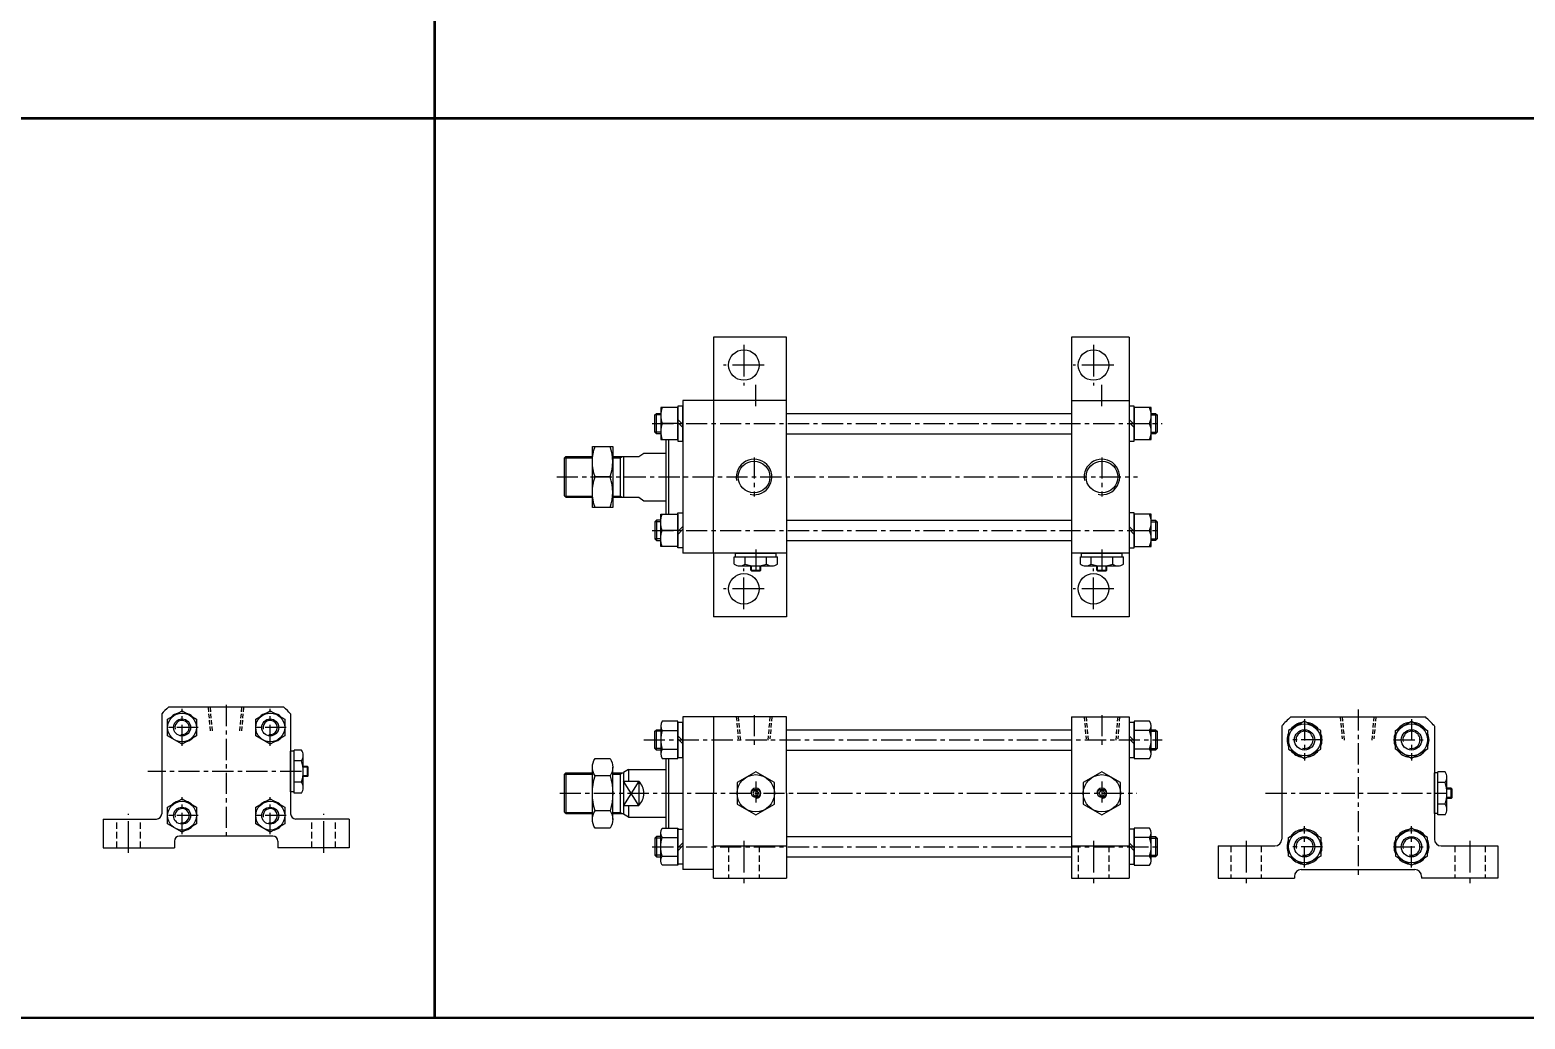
# Model space of a CAD drawing. Extents: x -819 to 7103, y -1 to 3511.
# Drawn here: x 1128 to 2009, y 2299 to 2882 of the extents above; entities that cross this region are included whole.
import ezdxf

# ---------------------------------------------------------------- set-up
doc = ezdxf.new("R2010")
doc.units = 0
doc.header["$LTSCALE"] = 10
doc.header["$MEASUREMENT"] = 0
for name, pattern in [('CENTER', [2, 1.25, -0.25, 0.25, -0.25]), ('CENTERX2', [4, 2.5, -0.5, 0.5, -0.5]), ('HIDDEN', [0.375, 0.25, -0.125]), ('HIDDENX2', [0.75, 0.5, -0.25])]:
    doc.linetypes.add(name, pattern=pattern)
doc.layers.get('0').update_dxf_attribs({"linetype": 'CONTINUOUS'})
for name, color, linetype in [('CEN', 1, 'CENTERX2'), ('CENTER', 1, 'CENTER'), ('DIM', 2, 'CONTINUOUS'), ('HID', 2, 'HIDDENX2'), ('ML', 7, 'CONTINUOUS'), ('THIN', 3, 'CONTINUOUS')]:
    doc.layers.add(name, color=color, linetype=linetype)

msp = doc.modelspace()

# ---------------------------------------------------------------- linework, layer by layer
at = {"color": 7, "linetype": 'Continuous'}
for p, q in [((1543.02, 2566.99), (1543.02, 2571.41)), ((1543.02, 2571.41), (1555.73, 2571.41)), ((1543.73, 2573.41), (1567.73, 2573.41)), ((1543.73, 2571.41), (1543.73, 2573.41)), ((1546.2, 2566.01), (1565.25, 2566.01)), ((1549.38, 2566.99), (1549.38, 2571.41)), ((1552.73, 2563.51), (1552.73, 2566.01)), ((1555.73, 2571.41), (1568.43, 2571.41)), ((1558.73, 2563.51), (1558.73, 2566.01)), ((1562.08, 2566.99), (1562.08, 2571.41)), ((1567.73, 2571.41), (1567.73, 2573.41)), ((1568.43, 2566.99), (1568.43, 2571.41)), ((1747.02, 2566.99), (1747.02, 2571.41)), ((1747.02, 2571.41), (1759.73, 2571.41)), ((1747.73, 2573.41), (1771.73, 2573.41)), ((1747.73, 2571.41), (1747.73, 2573.41)), ((1750.2, 2566.01), (1769.25, 2566.01)), ((1753.38, 2566.99), (1753.38, 2571.41)), ((1756.73, 2563.51), (1756.73, 2566.01)), ((1759.73, 2571.41), (1772.43, 2571.41)), ((1762.73, 2563.51), (1762.73, 2566.01)), ((1766.08, 2566.99), (1766.08, 2571.41)), ((1771.73, 2571.41), (1771.73, 2573.41)), ((1772.43, 2566.99), (1772.43, 2571.41)), ((1281.53, 2432.71), (1281.53, 2456.71)), ((1283.53, 2456.71), (1281.53, 2456.71)), ((1287.95, 2457.41), (1283.53, 2457.41)), ((1283.53, 2444.71), (1283.53, 2457.41)), ((1287.95, 2451.06), (1283.53, 2451.06)), ((1288.93, 2435.19), (1288.93, 2454.24)), ((1283.53, 2432.01), (1283.53, 2444.71)), ((1291.43, 2447.71), (1288.93, 2447.71)), ((1291.43, 2441.71), (1288.93, 2441.71)), ((1955.7, 2419.89), (1955.7, 2443.89)), ((1957.7, 2443.89), (1955.7, 2443.89)), ((1962.11, 2444.59), (1957.7, 2444.59)), ((1957.7, 2431.89), (1957.7, 2444.59)), ((1963.1, 2422.36), (1963.1, 2441.41)), ((1283.53, 2432.71), (1281.53, 2432.71)), ((1287.95, 2438.36), (1283.53, 2438.36)), ((1962.11, 2438.24), (1957.7, 2438.24)), ((1965.6, 2434.89), (1963.1, 2434.89)), ((1287.95, 2432.01), (1283.53, 2432.01)), ((1957.7, 2419.19), (1957.7, 2431.89)), ((1962.11, 2425.54), (1957.7, 2425.54)), ((1965.6, 2428.89), (1963.1, 2428.89)), ((1957.7, 2419.89), (1955.7, 2419.89)), ((1962.11, 2419.19), (1957.7, 2419.19))]:
    msp.add_line(p, q, dxfattribs=at)
for p, q in [((1552.73, 2563.51), (1553.23, 2563.01)), ((1552.73, 2563.51), (1558.73, 2563.51)), ((1553.23, 2563.01), (1558.23, 2563.01)), ((1558.73, 2563.51), (1558.23, 2563.01)), ((1756.73, 2563.51), (1757.23, 2563.01)), ((1756.73, 2563.51), (1762.73, 2563.51)), ((1757.23, 2563.01), (1762.23, 2563.01)), ((1762.73, 2563.51), (1762.23, 2563.01)), ((1291.43, 2441.71), (1291.43, 2447.71)), ((1291.43, 2447.71), (1291.93, 2447.21)), ((1291.43, 2441.71), (1291.93, 2442.21)), ((1291.93, 2442.21), (1291.93, 2447.21)), ((1965.6, 2428.89), (1965.6, 2434.89)), ((1965.6, 2434.89), (1966.1, 2434.39)), ((1966.1, 2429.39), (1966.1, 2434.39)), ((1965.6, 2428.89), (1966.1, 2429.39))]:
    msp.add_line(p, q)
for points in [[(1544.73, 2425.54), (1555.73, 2419.19), (1566.73, 2425.54), (1566.73, 2438.24), (1555.73, 2444.59), (1544.73, 2438.24)], [(1748.73, 2425.54), (1759.73, 2419.19), (1770.73, 2425.54), (1770.73, 2438.24), (1759.73, 2444.59), (1748.73, 2438.24)], [(1554.86, 2433.39), (1553.99, 2431.89), (1554.86, 2430.39), (1556.59, 2430.39), (1557.46, 2431.89), (1556.59, 2433.39)], [(1758.86, 2433.39), (1757.99, 2431.89), (1758.86, 2430.39), (1760.59, 2430.39), (1761.46, 2431.89), (1760.59, 2433.39)]]:
    msp.add_lwpolyline(points, close=True, dxfattribs=at)
for centre, radius in [((1555.73, 2431.89), 11), ((1759.73, 2431.89), 11), ((1555.73, 2431.89), 2.5), ((1759.73, 2431.89), 2.5)]:
    msp.add_circle(centre, radius, dxfattribs=at)
for centre, radius, start, end in [((1546.2, 2571.63), 5.62, 235.61575, 270), ((1546.2, 2571.63), 5.62, 235.61575, 304.38425), ((1555.73, 2587.02), 21.02, 252.41205, 270), ((1555.73, 2587.02), 21.02, 270, 287.58795), ((1565.25, 2571.63), 5.62, 235.61575, 304.38425), ((1750.2, 2571.63), 5.62, 235.61575, 270), ((1750.2, 2571.63), 5.62, 235.61575, 304.38425), ((1759.73, 2587.02), 21.02, 252.41205, 270), ((1759.73, 2587.02), 21.02, 270, 287.58795), ((1769.25, 2571.63), 5.62, 235.61575, 304.38425), ((1283.31, 2454.24), 5.62, 325.61575, 34.38425), ((1267.91, 2444.71), 21.02, 0, 17.58795), ((1267.91, 2444.71), 21.02, 342.41205, 0), ((1957.47, 2441.41), 5.62, 325.61575, 34.38425), ((1283.31, 2435.19), 5.62, 325.61575, 34.38425), ((1283.31, 2435.19), 5.62, 325.61575, 0), ((1942.08, 2431.89), 21.02, 0, 17.58795), ((1942.08, 2431.89), 21.02, 342.41205, 0), ((1957.47, 2422.36), 5.62, 325.61575, 34.38425), ((1957.47, 2422.36), 5.62, 325.61575, 0)]:
    msp.add_arc(centre, radius, start, end, dxfattribs=at)
at = {"layer": 'CEN', "color": 1, "linetype": 'CENTER', "ltscale": 1.5}
for p, q in [((1548.73, 2696.41), (1548.73, 2672.41)), ((1754.73, 2696.41), (1754.73, 2672.41)), ((1560.73, 2684.41), (1536.73, 2684.41)), ((1766.73, 2684.41), (1742.73, 2684.41)), ((1548.73, 2540.41), (1548.73, 2564.41)), ((1754.73, 2540.41), (1754.73, 2564.41)), ((1560.73, 2552.41), (1536.73, 2552.41)), ((1766.73, 2552.41), (1742.73, 2552.41)), ((1186.03, 2396.71), (1186.03, 2419.71)), ((1301.03, 2396.71), (1301.03, 2419.71)), ((1548.73, 2403.89), (1548.73, 2378.89)), ((1754.73, 2403.89), (1754.73, 2378.89)), ((1844.7, 2403.89), (1844.7, 2378.89)), ((1976.7, 2403.89), (1976.7, 2378.89))]:
    msp.add_line(p, q, dxfattribs=at)
at = {"layer": 'CENTER'}
for p, q in [((1879.2, 2475.55), (1879.2, 2451.22)), ((1942.2, 2475.55), (1942.2, 2451.22)), ((1889.75, 2463.39), (1868.65, 2463.39)), ((1931.65, 2463.39), (1952.75, 2463.39)), ((1879.2, 2388.22), (1879.2, 2412.55)), ((1942.2, 2388.22), (1942.2, 2412.55)), ((1889.75, 2400.39), (1868.65, 2400.39)), ((1931.65, 2400.39), (1952.75, 2400.39))]:
    msp.add_line(p, q, dxfattribs=at)
at = {"layer": 'DIM'}
for p, q in [((1553.23, 2563.01), (1553.23, 2566.01)), ((1558.23, 2563.01), (1558.23, 2566.01)), ((1757.23, 2563.01), (1757.23, 2566.01)), ((1762.23, 2563.01), (1762.23, 2566.01)), ((1291.93, 2447.21), (1288.93, 2447.21)), ((1291.93, 2442.21), (1288.93, 2442.21)), ((1966.1, 2434.39), (1963.1, 2434.39)), ((1966.1, 2429.39), (1963.1, 2429.39))]:
    msp.add_line(p, q, dxfattribs=at)
for centre in [(1555.73, 2431.89), (1759.73, 2431.89)]:
    msp.add_arc(centre, 3, 270, 180, dxfattribs=at)
at = {"layer": 'HID', "color": 6, "linetype": 'HIDDEN', "ltscale": 1.5}
for p, q in [((1179.03, 2399.71), (1179.03, 2416.71)), ((1193.03, 2399.71), (1193.03, 2416.71)), ((1294.03, 2399.71), (1294.03, 2416.71)), ((1308.03, 2399.71), (1308.03, 2416.71)), ((1539.73, 2400.89), (1539.73, 2381.89)), ((1557.73, 2400.89), (1557.73, 2381.89)), ((1745.73, 2400.89), (1745.73, 2381.89)), ((1763.73, 2400.89), (1763.73, 2381.89)), ((1835.7, 2400.89), (1835.7, 2381.89)), ((1853.7, 2400.89), (1853.7, 2381.89)), ((1967.7, 2400.89), (1967.7, 2381.89)), ((1985.7, 2400.89), (1985.7, 2381.89))]:
    msp.add_line(p, q, dxfattribs=at)
at = {"layer": 'ML'}
for p, q in [((1573.73, 2700.91), (1530.73, 2700.91)), ((1530.73, 2700.91), (1530.73, 2663.41)), ((1573.73, 2618.41), (1573.73, 2700.91)), ((1741.73, 2700.91), (1741.73, 2618.41)), ((1775.73, 2700.91), (1741.73, 2700.91)), ((1775.73, 2700.91), (1775.73, 2663.41)), ((1512.73, 2663.41), (1512.73, 2573.41)), ((1530.73, 2663.41), (1512.73, 2663.41)), ((1573.73, 2663.41), (1530.73, 2663.41)), ((1530.73, 2663.41), (1530.73, 2618.41)), ((1573.73, 2618.41), (1573.73, 2663.41)), ((1741.73, 2663.41), (1775.73, 2663.41)), ((1741.73, 2663.41), (1741.73, 2618.41)), ((1775.73, 2663.41), (1775.73, 2573.41)), ((1497.17, 2643.91), (1497.17, 2655.91)), ((1791.28, 2655.91), (1791.28, 2643.91)), ((1509.73, 2649.91), (1500.57, 2649.91)), ((1509.73, 2652.26), (1512.73, 2649.26)), ((1509.73, 2650.56), (1512.73, 2647.56)), ((1778.73, 2649.26), (1775.73, 2652.26)), ((1778.73, 2647.56), (1775.73, 2650.56)), ((1778.73, 2649.91), (1787.88, 2649.91)), ((1502.73, 2640.41), (1502.73, 2596.41)), ((1504.23, 2640.41), (1504.23, 2596.41)), ((1442.73, 2629.41), (1443.73, 2630.41)), ((1442.73, 2629.41), (1442.73, 2607.41)), ((1443.73, 2630.41), (1443.73, 2606.41)), ((1475.73, 2630.41), (1475.73, 2606.41)), ((1477.73, 2630.41), (1477.73, 2606.41)), ((1477.73, 2630.41), (1486.73, 2630.41)), ((1486.73, 2630.41), (1489.73, 2632.41)), ((1469.81, 2618.41), (1461.02, 2618.41)), ((1530.73, 2573.41), (1530.73, 2618.41)), ((1573.73, 2618.41), (1573.73, 2573.41)), ((1573.73, 2618.41), (1573.73, 2535.91)), ((1741.73, 2618.41), (1741.73, 2573.41)), ((1741.73, 2618.41), (1741.73, 2535.91)), ((1442.73, 2607.41), (1443.73, 2606.41)), ((1486.73, 2606.41), (1489.73, 2604.41)), ((1497.17, 2592.91), (1497.17, 2580.91)), ((1791.28, 2592.91), (1791.28, 2580.91)), ((1509.73, 2586.91), (1500.57, 2586.91)), ((1509.73, 2586.26), (1512.73, 2589.26)), ((1509.73, 2584.56), (1512.73, 2587.56)), ((1778.73, 2586.26), (1775.73, 2589.26)), ((1778.73, 2584.56), (1775.73, 2587.56)), ((1778.73, 2586.91), (1787.88, 2586.91)), ((1530.73, 2573.41), (1512.73, 2573.41)), ((1573.73, 2573.41), (1530.73, 2573.41)), ((1530.73, 2573.41), (1530.73, 2535.91)), ((1775.73, 2573.41), (1741.73, 2573.41)), ((1775.73, 2573.41), (1775.73, 2535.91)), ((1573.73, 2535.91), (1530.73, 2535.91)), ((1775.73, 2535.91), (1741.73, 2535.91)), ((1205.53, 2478.7), (1205.53, 2419.71)), ((1277.57, 2482.71), (1209.54, 2482.71)), ((1281.53, 2478.75), (1281.53, 2419.71)), ((1530.73, 2476.89), (1512.73, 2476.89)), ((1512.73, 2476.89), (1512.73, 2386.89)), ((1573.73, 2476.89), (1530.73, 2476.89)), ((1530.73, 2476.89), (1530.73, 2431.89)), ((1573.73, 2431.89), (1573.73, 2476.89)), ((1741.73, 2476.89), (1775.73, 2476.89)), ((1741.73, 2476.89), (1741.73, 2431.89)), ((1775.73, 2476.89), (1775.73, 2381.89)), ((1871.01, 2476.89), (1950.38, 2476.89)), ((1497.17, 2457.39), (1497.17, 2469.39)), ((1499.73, 2471.61), (1499.73, 2455.16)), ((1500.57, 2468.87), (1509.73, 2468.87)), ((1787.88, 2468.87), (1778.73, 2468.87)), ((1788.73, 2455.16), (1788.73, 2471.61)), ((1791.28, 2469.39), (1791.28, 2457.39)), ((1865.7, 2471.57), (1865.7, 2404.89)), ((1955.7, 2471.57), (1955.7, 2404.89)), ((1509.73, 2465.74), (1512.73, 2462.74)), ((1509.73, 2464.04), (1512.73, 2461.04)), ((1778.73, 2462.74), (1775.73, 2465.74)), ((1778.73, 2461.04), (1775.73, 2464.04)), ((1500.57, 2457.9), (1509.73, 2457.9)), ((1502.73, 2452.42), (1502.73, 2411.36)), ((1504.23, 2452.42), (1504.23, 2411.36)), ((1787.88, 2457.9), (1778.73, 2457.9)), ((1442.73, 2442.89), (1443.73, 2443.89)), ((1442.73, 2442.89), (1442.73, 2420.89)), ((1443.73, 2443.89), (1443.73, 2419.89)), ((1459.41, 2416.51), (1459.41, 2447.26)), ((1469.83, 2442.14), (1461, 2442.14)), ((1471.41, 2416.51), (1471.41, 2447.26)), ((1475.73, 2443.89), (1475.73, 2419.89)), ((1480.73, 2445.89), (1477.73, 2444.15)), ((1477.73, 2444.15), (1477.73, 2419.62)), ((1480.73, 2445.89), (1480.73, 2439.1)), ((1477.73, 2439.1), (1486.73, 2439.1)), ((1486.73, 2439.1), (1486.73, 2424.68)), ((1477.73, 2424.68), (1486.73, 2424.68)), ((1480.73, 2424.68), (1480.73, 2417.89)), ((1530.73, 2381.89), (1530.73, 2431.89)), ((1573.73, 2431.89), (1573.73, 2381.89)), ((1741.73, 2431.89), (1741.73, 2381.89)), ((1171.03, 2416.71), (1171.03, 2399.71)), ((1171.03, 2416.71), (1202.53, 2416.71)), ((1316.03, 2416.71), (1284.53, 2416.71)), ((1316.03, 2416.71), (1316.03, 2399.71)), ((1442.73, 2420.89), (1443.73, 2419.89)), ((1469.83, 2421.64), (1461, 2421.64)), ((1480.73, 2417.89), (1477.73, 2419.62)), ((1271.03, 2406.71), (1216.03, 2406.71)), ((1497.17, 2406.39), (1497.17, 2394.39)), ((1499.73, 2392.16), (1499.73, 2408.61)), ((1788.73, 2392.16), (1788.73, 2408.61)), ((1791.28, 2406.39), (1791.28, 2394.39)), ((1171.03, 2399.71), (1213.03, 2399.71)), ((1213.03, 2403.71), (1213.03, 2399.71)), ((1274.03, 2403.71), (1274.03, 2399.71)), ((1316.03, 2399.71), (1274.03, 2399.71)), ((1500.57, 2405.87), (1509.73, 2405.87)), ((1509.73, 2399.74), (1512.73, 2402.74)), ((1509.73, 2398.04), (1512.73, 2401.04)), ((1530.73, 2400.89), (1573.73, 2400.89)), ((1741.73, 2400.89), (1775.73, 2400.89)), ((1778.73, 2399.74), (1775.73, 2402.74)), ((1778.73, 2398.04), (1775.73, 2401.04)), ((1787.88, 2405.87), (1778.73, 2405.87)), ((1828.2, 2400.89), (1828.2, 2381.89)), ((1828.2, 2400.89), (1861.7, 2400.89)), ((1959.7, 2400.89), (1993.2, 2400.89)), ((1993.2, 2400.89), (1993.2, 2381.89)), ((1500.57, 2394.9), (1509.73, 2394.9)), ((1787.88, 2394.9), (1778.73, 2394.9)), ((1530.73, 2386.89), (1512.73, 2386.89)), ((1530.73, 2381.89), (1573.73, 2381.89)), ((1741.73, 2381.89), (1775.73, 2381.89)), ((1828.2, 2381.89), (1873.2, 2381.89)), ((1873.2, 2382.89), (1873.2, 2381.89)), ((1877.2, 2386.89), (1944.2, 2386.89)), ((1948.2, 2382.89), (1948.2, 2381.89)), ((1993.2, 2381.89), (1948.2, 2381.89))]:
    msp.add_line(p, q, dxfattribs=at)
at = {"layer": 'ML', "color": 1, "linetype": 'CENTER'}
for p, q in [((1555.73, 2660.17), (1555.73, 2673.27)), ((1759.73, 2660.17), (1759.73, 2673.27)), ((1494.65, 2649.91), (1795.26, 2649.91)), ((1554.73, 2629.93), (1554.73, 2606.88)), ((1759.73, 2629.93), (1759.73, 2606.88)), ((1438.37, 2618.41), (1780.66, 2618.41)), ((1494.65, 2586.91), (1794.32, 2586.91)), ((1555.73, 2575.6), (1555.73, 2562.44)), ((1759.73, 2575.6), (1759.73, 2562.44)), ((1217.53, 2459.82), (1217.53, 2481.61)), ((1243.53, 2483.98), (1243.53, 2404.8)), ((1269.53, 2459.82), (1269.53, 2481.61)), ((1554.73, 2478.05), (1554.73, 2459.87)), ((1759.73, 2478.05), (1759.73, 2458.32)), ((1910.7, 2481.39), (1910.7, 2382.39)), ((1226.98, 2470.71), (1208.08, 2470.71)), ((1278.98, 2470.71), (1260.08, 2470.71)), ((1489.65, 2463.39), (1795.26, 2463.39)), ((1287.89, 2444.71), (1197.29, 2444.71)), ((1555.73, 2438.89), (1555.73, 2424.89)), ((1759.73, 2438.89), (1759.73, 2424.89)), ((1217.53, 2407.82), (1217.53, 2429.61)), ((1269.53, 2407.82), (1269.53, 2429.61)), ((1440.18, 2431.89), (1780.34, 2431.89)), ((1856.24, 2431.89), (1963.08, 2431.89)), ((1226.98, 2418.71), (1208.08, 2418.71)), ((1278.98, 2418.71), (1260.08, 2418.71)), ((1494.65, 2400.39), (1794.32, 2400.39))]:
    msp.add_line(p, q, dxfattribs=at)
at = {"layer": 'ML', "color": 7, "linetype": 'Continuous'}
for p, q in [((1573.73, 2655.91), (1741.73, 2655.91)), ((1573.73, 2643.91), (1741.73, 2643.91)), ((1443.73, 2630.41), (1459.41, 2630.41)), ((1471.41, 2630.41), (1477.73, 2630.41)), ((1489.73, 2632.41), (1502.73, 2632.41)), ((1443.73, 2606.41), (1459.41, 2606.41)), ((1471.41, 2606.41), (1477.73, 2606.41)), ((1477.73, 2606.41), (1486.73, 2606.41)), ((1489.73, 2604.41), (1502.73, 2604.41)), ((1573.73, 2592.91), (1741.73, 2592.91)), ((1573.73, 2580.91), (1741.73, 2580.91)), ((1573.73, 2469.39), (1741.73, 2469.39)), ((1573.73, 2457.39), (1741.73, 2457.39)), ((1443.73, 2443.89), (1459.41, 2443.89)), ((1471.41, 2443.89), (1477.73, 2443.89)), ((1480.73, 2445.89), (1502.73, 2445.89)), ((1443.73, 2419.89), (1459.41, 2419.89)), ((1471.41, 2419.89), (1477.73, 2419.89)), ((1480.73, 2417.89), (1502.73, 2417.89)), ((1573.73, 2406.39), (1741.73, 2406.39)), ((1573.73, 2394.39), (1741.73, 2394.39))]:
    msp.add_line(p, q, dxfattribs=at)
at = {"layer": 'ML', "color": 2, "linetype": 'Continuous'}
for p, q in [((1442.98, 2629.66), (1459.41, 2629.66)), ((1471.41, 2629.66), (1475.73, 2629.66)), ((1442.98, 2607.16), (1459.41, 2607.16)), ((1471.41, 2607.16), (1475.73, 2607.16)), ((1442.98, 2443.14), (1459.41, 2443.14)), ((1471.41, 2443.14), (1475.73, 2443.14)), ((1442.98, 2420.64), (1459.41, 2420.64)), ((1471.41, 2420.64), (1475.73, 2420.64))]:
    msp.add_line(p, q, dxfattribs=at)
at = {"layer": 'ML', "color": 2}
for p, q in [((1475.73, 2629.66), (1477.03, 2630.41)), ((1475.73, 2607.16), (1477.03, 2606.41)), ((1475.73, 2443.14), (1477.03, 2443.89)), ((1486.73, 2439.1), (1477.73, 2424.68)), ((1486.73, 2424.68), (1477.73, 2439.1)), ((1475.73, 2420.64), (1477.03, 2419.89))]:
    msp.add_line(p, q, dxfattribs=at)
at = {"layer": 'ML', "color": 6, "linetype": 'HIDDEN'}
for p, q in [((1234.28, 2468.71), (1233.05, 2482.71)), ((1235.44, 2468.71), (1234.22, 2482.71)), ((1251.62, 2468.71), (1252.85, 2482.71)), ((1252.78, 2468.71), (1254.01, 2482.71)), ((1544.25, 2476.89), (1545.37, 2464.05)), ((1545.41, 2476.89), (1546.64, 2462.89)), ((1564.04, 2476.89), (1562.82, 2462.89)), ((1565.2, 2476.89), (1564.08, 2464.05)), ((1749.25, 2476.89), (1750.37, 2464.05)), ((1750.41, 2476.89), (1751.64, 2462.89)), ((1769.04, 2476.89), (1767.82, 2462.89)), ((1770.2, 2476.89), (1769.08, 2464.05)), ((1900.22, 2476.89), (1901.34, 2464.05)), ((1901.38, 2476.89), (1902.61, 2462.89)), ((1920.01, 2476.89), (1918.79, 2462.89)), ((1921.17, 2476.89), (1920.05, 2464.05))]:
    msp.add_line(p, q, dxfattribs=at)
at = {"layer": 'ML', "const_width": 1.5}
for points in [[(729.29, 3360.18), (1366.43, 3360.18), (1366.43, 2299.5)], [(729.29, 2829.84), (1366.43, 2829.84)], [(1366.43, 2829.84), (2036.9, 2829.84)], [(729.29, 2299.5), (1366.43, 2299.5)], [(1366.43, 2299.5), (2036.9, 2299.5)]]:
    msp.add_lwpolyline(points, dxfattribs=at)
at = {"layer": 'ML'}
for points in [[(1499.73, 2643.91), (1497.17, 2643.91), (1496.23, 2644.85), (1496.23, 2654.96), (1497.17, 2655.91), (1499.73, 2655.91)], [(1512.73, 2639.61), (1512.73, 2660.21), (1509.73, 2660.21), (1509.73, 2639.61), (1512.73, 2639.61)], [(1775.73, 2660.21), (1775.73, 2639.61), (1778.73, 2639.61), (1778.73, 2660.21), (1775.73, 2660.21)], [(1788.73, 2655.91), (1791.28, 2655.91), (1792.23, 2654.96), (1792.23, 2644.85), (1791.28, 2643.91), (1788.73, 2643.91)], [(1499.73, 2592.91), (1497.17, 2592.91), (1496.23, 2591.96), (1496.23, 2581.85), (1497.17, 2580.91), (1499.73, 2580.91)], [(1512.73, 2597.21), (1512.73, 2576.61), (1509.73, 2576.61), (1509.73, 2597.21), (1512.73, 2597.21)], [(1775.73, 2597.21), (1775.73, 2576.61), (1778.73, 2576.61), (1778.73, 2597.21), (1775.73, 2597.21)], [(1788.73, 2592.91), (1791.28, 2592.91), (1792.23, 2591.96), (1792.23, 2581.85), (1791.28, 2580.91), (1788.73, 2580.91)], [(1209.03, 2465.8), (1209.03, 2475.62), (1217.53, 2480.53), (1226.03, 2475.62), (1226.03, 2465.8), (1217.53, 2460.9), (1209.03, 2465.8)], [(1261.03, 2465.8), (1261.03, 2475.62), (1269.53, 2480.53), (1278.03, 2475.62), (1278.03, 2465.8), (1269.53, 2460.9), (1261.03, 2465.8)], [(1499.73, 2457.39), (1497.17, 2457.39), (1496.23, 2458.33), (1496.23, 2468.44), (1497.17, 2469.39), (1499.73, 2469.39)], [(1512.73, 2453.09), (1512.73, 2473.69), (1509.73, 2473.69), (1509.73, 2453.09), (1512.73, 2453.09)], [(1775.73, 2473.69), (1775.73, 2453.09), (1778.73, 2453.09), (1778.73, 2473.69), (1775.73, 2473.69)], [(1788.73, 2469.39), (1791.28, 2469.39), (1792.23, 2468.44), (1792.23, 2458.33), (1791.28, 2457.39), (1788.73, 2457.39)], [(1869.7, 2468.87), (1869.7, 2457.9), (1879.2, 2452.42), (1888.7, 2457.9), (1888.7, 2468.87), (1879.2, 2474.36), (1869.7, 2468.87)], [(1951.7, 2468.87), (1951.7, 2457.9), (1942.2, 2452.42), (1932.7, 2457.9), (1932.7, 2468.87), (1942.2, 2474.36), (1951.7, 2468.87)], [(1209.03, 2413.8), (1209.03, 2423.62), (1217.53, 2428.53), (1226.03, 2423.62), (1226.03, 2413.8), (1217.53, 2408.9), (1209.03, 2413.8)], [(1261.03, 2413.8), (1261.03, 2423.62), (1269.53, 2428.53), (1278.03, 2423.62), (1278.03, 2413.8), (1269.53, 2408.9), (1261.03, 2413.8)], [(1499.73, 2406.39), (1497.17, 2406.39), (1496.23, 2405.44), (1496.23, 2395.33), (1497.17, 2394.39), (1499.73, 2394.39)], [(1512.73, 2410.69), (1512.73, 2390.09), (1509.73, 2390.09), (1509.73, 2410.69), (1512.73, 2410.69)], [(1775.73, 2410.69), (1775.73, 2390.09), (1778.73, 2390.09), (1778.73, 2410.69), (1775.73, 2410.69)], [(1788.73, 2406.39), (1791.28, 2406.39), (1792.23, 2405.44), (1792.23, 2395.33), (1791.28, 2394.39), (1788.73, 2394.39)], [(1869.7, 2394.9), (1869.7, 2405.87), (1879.2, 2411.36), (1888.7, 2405.87), (1888.7, 2394.9), (1879.2, 2389.42), (1869.7, 2394.9)], [(1951.7, 2394.9), (1951.7, 2405.87), (1942.2, 2411.36), (1932.7, 2405.87), (1932.7, 2394.9), (1942.2, 2389.42), (1951.7, 2394.9)]]:
    msp.add_lwpolyline(points, dxfattribs=at)
for points in [[(1509.73, 2659.41), (1499.73, 2659.41), (1499.73, 2640.41), (1509.73, 2640.41)], [(1778.73, 2640.41), (1788.73, 2640.41), (1788.73, 2659.41), (1778.73, 2659.41)], [(1471.41, 2600.41), (1459.41, 2600.41), (1459.41, 2636.41), (1471.41, 2636.41)], [(1509.73, 2577.41), (1499.73, 2577.41), (1499.73, 2596.41), (1509.73, 2596.41)], [(1778.73, 2577.41), (1788.73, 2577.41), (1788.73, 2596.41), (1778.73, 2596.41)]]:
    msp.add_lwpolyline(points, close=True, dxfattribs=at)
for points in [[(1500.57, 2659.41, 0.178633), (1500.57, 2649.91, 0.178633), (1500.57, 2640.41)], [(1787.88, 2640.41, 0.178633), (1787.88, 2649.91, 0.178633), (1787.88, 2659.41)], [(1461.02, 2600.41, -0.178633), (1461.02, 2618.41, -0.178633), (1461.02, 2636.41)], [(1469.81, 2600.41, 0.178633), (1469.81, 2618.41, 0.178633), (1469.81, 2636.41)], [(1500.57, 2577.41, -0.178633), (1500.57, 2586.91, -0.178633), (1500.57, 2596.41)], [(1787.88, 2577.41, 0.178633), (1787.88, 2586.91, 0.178633), (1787.88, 2596.41)], [(1509.73, 2474.36), (1500.57, 2474.36, 0.309401), (1500.57, 2468.87, 0.154701), (1500.57, 2457.9, 0.309401), (1500.57, 2452.42), (1509.73, 2452.42), (1509.73, 2474.36)], [(1778.73, 2452.42), (1787.88, 2452.42, 0.309401), (1787.88, 2457.9, 0.154701), (1787.88, 2468.87, 0.309401), (1787.88, 2474.36), (1778.73, 2474.36), (1778.73, 2452.42)], [(1469.83, 2421.64, -0.309401), (1469.83, 2411.39), (1461, 2411.39, -0.309401), (1461, 2421.64, -0.154701), (1461, 2442.14, -0.309401), (1461, 2452.39), (1469.83, 2452.39, -0.309401), (1469.83, 2442.14, -0.154701), (1469.83, 2421.64, 0.178633)], [(1509.73, 2389.42), (1500.57, 2389.42, -0.309401), (1500.57, 2394.9, -0.154701), (1500.57, 2405.87, -0.309401), (1500.57, 2411.36), (1509.73, 2411.36), (1509.73, 2389.42)], [(1778.73, 2389.42), (1787.88, 2389.42, 0.309401), (1787.88, 2394.9, 0.154701), (1787.88, 2405.87, 0.309401), (1787.88, 2411.36), (1778.73, 2411.36), (1778.73, 2389.42)]]:
    msp.add_lwpolyline(points, format="xyb", dxfattribs=at)
for centre, radius in [((1548.73, 2684.41), 9), ((1754.73, 2684.41), 9), ((1554.73, 2618.41), 9.32), ((1759.73, 2618.41), 9.32), ((1548.73, 2552.41), 9), ((1754.73, 2552.41), 9), ((1217.53, 2470.71), 8.5), ((1269.53, 2470.71), 8.5), ((1217.53, 2470.71), 5), ((1269.53, 2470.71), 5), ((1879.2, 2463.39), 9.5), ((1879.2, 2463.39), 6), ((1942.2, 2463.39), 9.5), ((1942.2, 2463.39), 6), ((1217.53, 2418.71), 8.5), ((1217.53, 2418.71), 5), ((1269.53, 2418.71), 8.5), ((1269.53, 2418.71), 5), ((1879.2, 2400.39), 9.5), ((1879.2, 2400.39), 6), ((1942.2, 2400.39), 9.5), ((1942.2, 2400.39), 6)]:
    msp.add_circle(centre, radius, dxfattribs=at)
at = {"layer": 'ML', "color": 2}
for centre, radius, start, end in [((1554.73, 2618.41), 10.48, 257.71315, 191.04314), ((1759.73, 2618.41), 10.48, 257.71315, 191.04314), ((1217.53, 2470.71), 4.19, 259.50169, 192.71383), ((1269.53, 2470.71), 4.19, 259.50169, 192.71383), ((1879.2, 2463.39), 5.05, 255.74055, 192.40823), ((1942.2, 2463.39), 5.05, 255.79859, 191.44281), ((1217.53, 2418.71), 4.19, 259.50169, 192.71383), ((1269.53, 2418.71), 4.19, 259.50169, 192.71383), ((1879.2, 2400.39), 5.05, 255.61628, 190.96525), ((1942.2, 2400.39), 5.05, 254.96892, 192.51124)]:
    msp.add_arc(centre, radius, start, end, dxfattribs=at)
at = {"layer": 'ML'}
for centre, radius, start, end in [((1243.55, 2444.71), 51, 131.83248, 138.20623), ((1217.53, 2470.71), 8.8, 104.99629, 135.00371), ((1217.53, 2470.71), 8.8, 44.99629, 75.00371), ((1269.53, 2470.71), 8.8, 104.99629, 135.00371), ((1269.53, 2470.71), 8.8, 44.99629, 75.00371), ((1243.55, 2444.71), 51, 41.87116, 48.16752), ((1910.7, 2431.89), 60, 131.40962, 138.59038), ((1910.7, 2431.89), 60, 41.40962, 48.59038), ((1217.53, 2470.71), 8.8, 344.99629, 15.00371), ((1269.53, 2470.71), 8.8, 344.99629, 15.00371), ((1879.2, 2463.39), 10.3, 97.26914, 142.73086), ((1879.2, 2463.39), 10.3, 37.26914, 82.73086), ((1942.2, 2463.39), 10.3, 97.26914, 142.73086), ((1942.2, 2463.39), 10.3, 37.26914, 82.73086), ((1217.53, 2470.71), 8.8, 284.99629, 315.00371), ((1269.53, 2470.71), 8.8, 284.99629, 315.00371), ((1879.2, 2463.39), 10.3, 157.26914, 202.73086), ((1879.2, 2463.39), 10.3, 337.26914, 22.73086), ((1942.2, 2463.39), 10.3, 157.26914, 202.73086), ((1942.2, 2463.39), 10.3, 337.26914, 22.73086), ((1879.2, 2463.39), 10.3, 217.26914, 262.73086), ((1879.2, 2463.39), 10.3, 277.26914, 322.73086), ((1942.2, 2463.39), 10.3, 217.26914, 262.73086), ((1942.2, 2463.39), 10.3, 277.26914, 322.73086), ((1479.56, 2431.89), 10.17, 314.82292, 45.17708), ((1217.53, 2418.71), 8.8, 104.99629, 135.00371), ((1217.53, 2418.71), 8.8, 44.99629, 75.00371), ((1269.53, 2418.71), 8.8, 104.99629, 135.00371), ((1269.53, 2418.71), 8.8, 44.99629, 75.00371), ((1202.53, 2419.71), 3, 270, 0), ((1217.53, 2418.71), 8.8, 344.99629, 15.00371), ((1269.53, 2418.71), 8.8, 344.99629, 15.00371), ((1284.53, 2419.71), 3, 180, 270), ((1216.03, 2403.71), 3, 90, 180), ((1217.53, 2418.71), 8.8, 284.99629, 315.00371), ((1271.03, 2403.71), 3, 0, 90), ((1269.53, 2418.71), 8.8, 284.99629, 315.00371), ((1879.2, 2400.39), 10.3, 97.26914, 142.73086), ((1879.2, 2400.39), 10.3, 37.26914, 82.73086), ((1942.2, 2400.39), 10.3, 97.26914, 142.73086), ((1942.2, 2400.39), 10.3, 37.26914, 82.73086), ((1861.7, 2404.89), 4, 270, 0), ((1879.2, 2400.39), 10.3, 157.26914, 202.73086), ((1879.2, 2400.39), 10.3, 337.26914, 22.73086), ((1942.2, 2400.39), 10.3, 157.26914, 202.73086), ((1942.2, 2400.39), 10.3, 337.26914, 22.73086), ((1959.7, 2404.89), 4, 180, 270), ((1879.2, 2400.39), 10.3, 217.26914, 262.73086), ((1879.2, 2400.39), 10.3, 277.26914, 322.73086), ((1942.2, 2400.39), 10.3, 217.26914, 262.73086), ((1942.2, 2400.39), 10.3, 277.26914, 322.73086), ((1877.2, 2382.89), 4, 90, 180), ((1944.2, 2382.89), 4, 0, 90)]:
    msp.add_arc(centre, radius, start, end, dxfattribs=at)
at = {"layer": 'THIN', "color": 2}
for p, q in [((1499.73, 2654.96), (1496.23, 2654.96)), ((1788.73, 2654.96), (1792.23, 2654.96)), ((1499.73, 2644.85), (1496.23, 2644.85)), ((1788.73, 2644.85), (1792.23, 2644.85)), ((1499.73, 2591.96), (1496.23, 2591.96)), ((1788.73, 2591.96), (1792.23, 2591.96)), ((1499.73, 2581.85), (1496.23, 2581.85)), ((1788.73, 2581.85), (1792.23, 2581.85)), ((1499.73, 2468.44), (1496.23, 2468.44)), ((1788.73, 2468.44), (1792.23, 2468.44)), ((1499.73, 2458.33), (1496.23, 2458.33)), ((1788.73, 2458.33), (1792.23, 2458.33)), ((1499.73, 2405.44), (1496.23, 2405.44)), ((1788.73, 2405.44), (1792.23, 2405.44)), ((1499.73, 2395.33), (1496.23, 2395.33)), ((1788.73, 2395.33), (1792.23, 2395.33))]:
    msp.add_line(p, q, dxfattribs=at)

doc.saveas('drawing.dxf')
